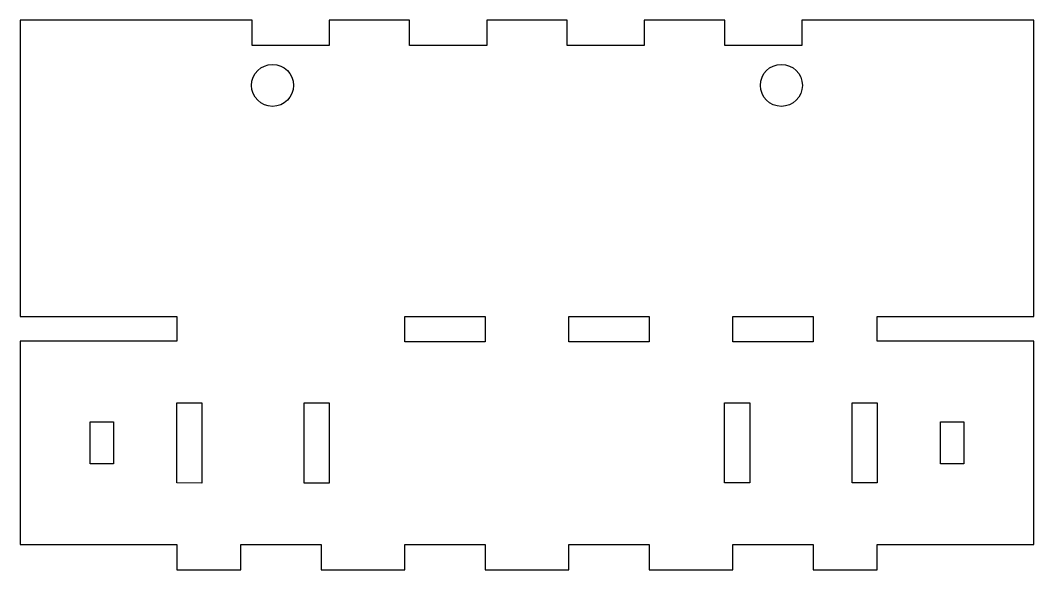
# Model space of a CAD drawing. Header units: millimetres. Extents: x -103 to 17, y -30 to 35.
import ezdxf

# ---------------------------------------------------------------- set-up
doc = ezdxf.new("R2010")
doc.units = ezdxf.units.MM
doc.layers.get('0').update_dxf_attribs({"linetype": 'CONTINUOUS'})

msp = doc.modelspace()

# ---------------------------------------------------------------- linework, layer by layer
for points in [[(-10.33, 34.99), (-10.33, 32), (-19.5, 32), (-19.5, 34.99), (-29.07, 34.99), (-29.07, 32), (-38.23, 32), (-38.23, 34.99), (-47.8, 34.99), (-47.8, 32), (-56.97, 32), (-56.97, 34.99), (-66.53, 34.99), (-66.53, 32), (-75.7, 32), (-75.7, 34.99), (-103.27, 34.99), (-103.27, -0.28), (-84.67, -0.28), (-84.67, -3.2), (-103.27, -3.2), (-103.27, -27.4), (-84.67, -27.4), (-84.67, -30.4), (-77.04, -30.4), (-77.04, -27.4), (-67.49, -27.4), (-67.49, -30.4), (-57.54, -30.4), (-57.54, -27.4), (-47.99, -27.4), (-47.99, -30.4), (-38.04, -30.4), (-38.04, -27.4), (-28.49, -27.4), (-28.49, -30.4), (-18.54, -30.4), (-18.54, -27.4), (-8.99, -27.4), (-8.99, -30.4), (-1.37, -30.4), (-1.37, -27.4), (17.23, -27.4), (17.23, -3.2), (-1.37, -3.2), (-1.37, -0.28), (17.23, -0.28), (17.23, 34.99)], [(-57.54, -3.28), (-57.54, -0.28), (-47.99, -0.28), (-47.99, -3.28)], [(-38.04, -3.28), (-38.04, -0.28), (-28.49, -0.28), (-28.49, -3.28)], [(-18.54, -3.28), (-18.54, -0.28), (-8.99, -0.28), (-8.99, -3.28)], [(-84.67, -10.52), (-81.67, -10.52), (-81.67, -20.09), (-84.67, -20.07)], [(-66.52, -10.52), (-66.52, -20.09), (-69.52, -20.09), (-69.52, -10.52)], [(-16.52, -10.52), (-16.52, -20.07), (-19.52, -20.07), (-19.52, -10.52)], [(-1.37, -20.07), (-4.37, -20.07), (-4.37, -10.52), (-1.37, -10.52)], [(-92.17, -12.8), (-92.17, -17.8), (-94.97, -17.8), (-94.97, -12.8)], [(8.93, -17.8), (6.13, -17.8), (6.13, -12.8), (8.93, -12.8)]]:
    msp.add_lwpolyline(points, close=True)
for centre in [(-73.27, 27.24), (-12.77, 27.24)]:
    msp.add_circle(centre, 2.5)

doc.saveas('drawing.dxf')
